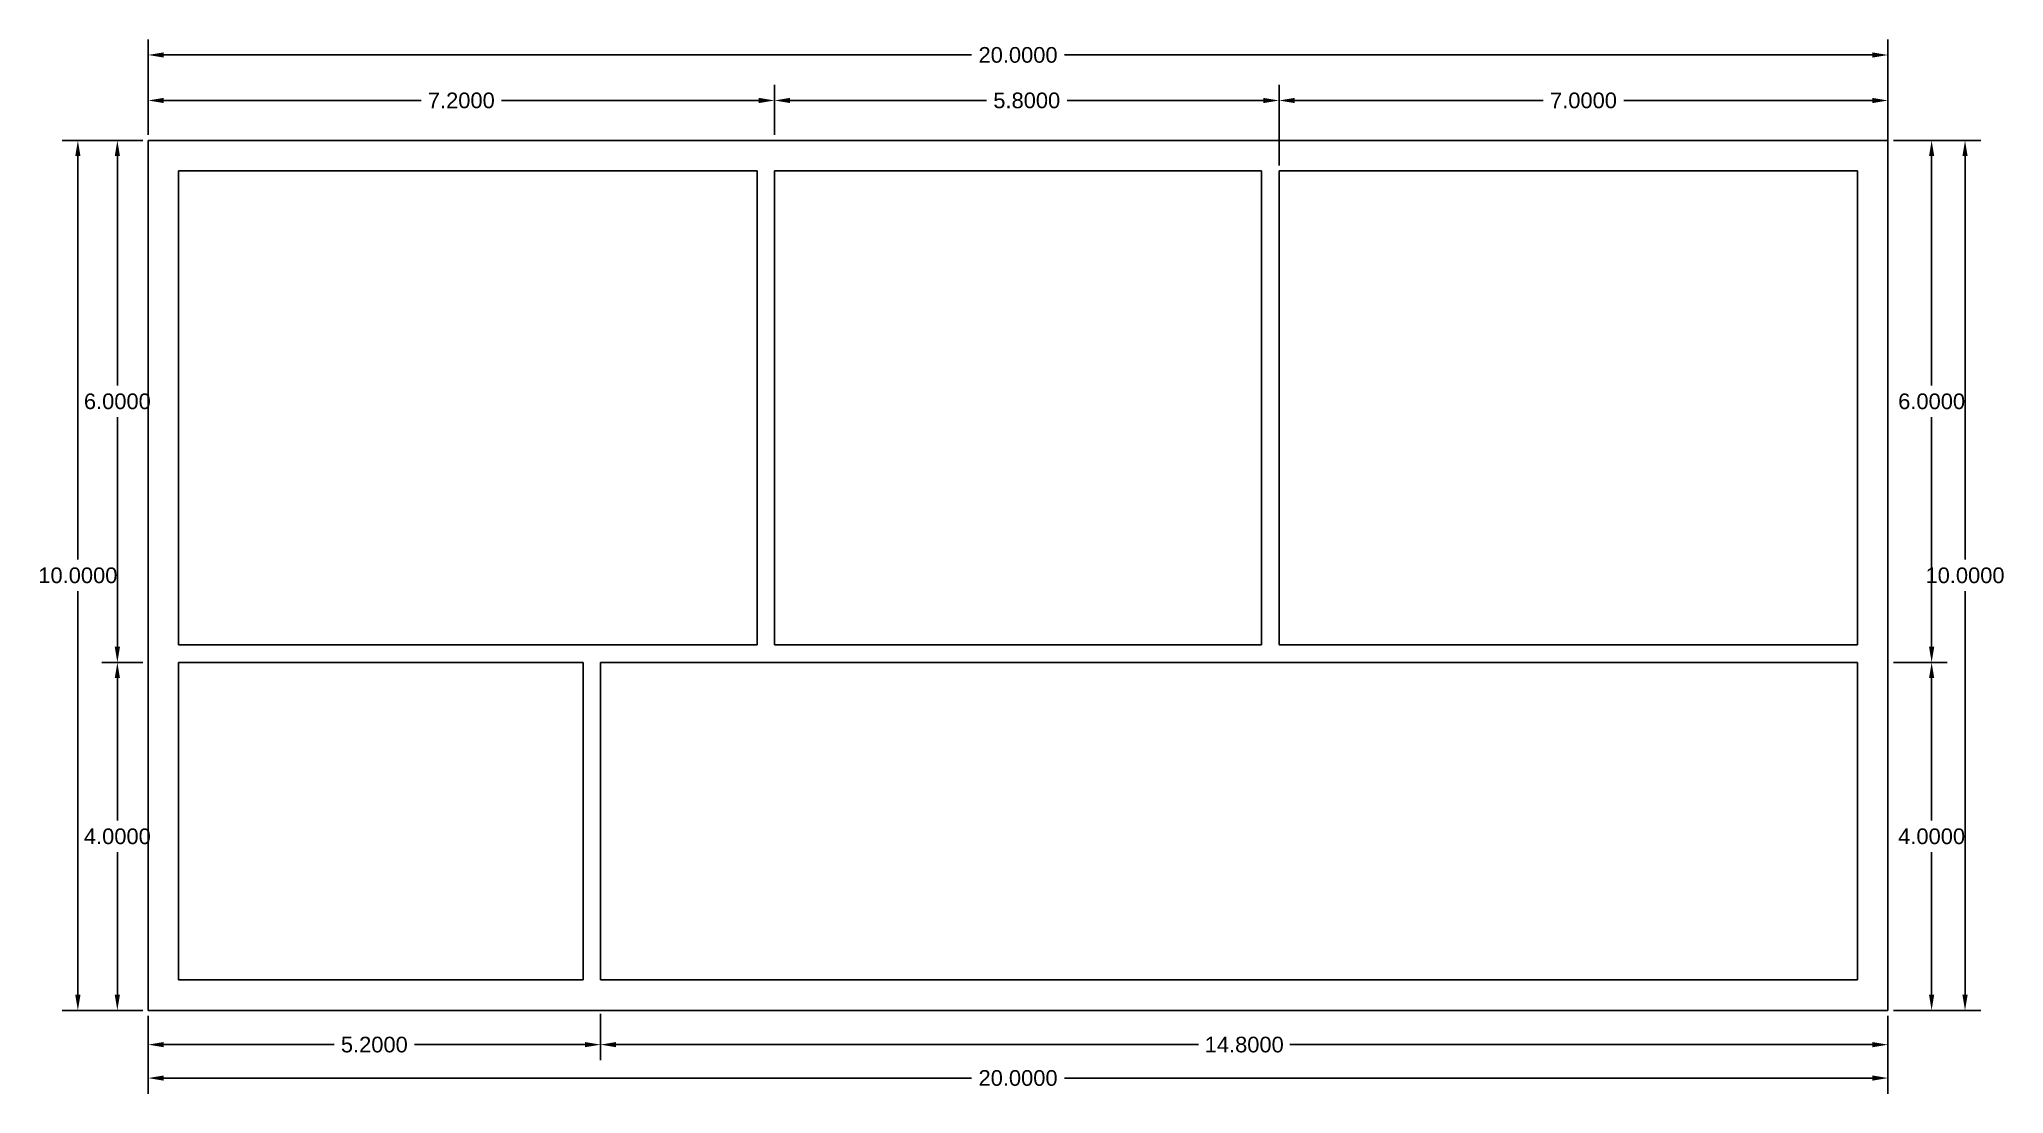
# Model space of a CAD drawing. Header units: millimetres. Extents: x 6.3 to 28.8, y 1.6 to 13.7.
import ezdxf

# ---------------------------------------------------------------- set-up
doc = ezdxf.new("R2010")
doc.units = ezdxf.units.MM
doc.header["$MEASUREMENT"] = 0
doc.layers.add('cote', color=140, linetype='Continuous')
doc.layers.add('pereti', color=7, linetype='Continuous', true_color=0xfaf73d)
doc.styles.get("Standard").update_dxf_attribs({"font": 'arial.ttf'})
doc.dimstyles.get("Standard").update_dxf_attribs({"dimtxt": 0.18, "dimasz": 0.18, "dimexe": 0.18, "dimexo": 0.0625, "dimgap": 0.09, "dimtad": 0, "dimtih": 1, "dimtoh": 1, "dimdec": 4, "dimzin": 0, "dimdsep": 46, "dimtxsty": 'Standard', "dimcen": 0.09, "dimadec": 0, "dimazin": 0, "dimtfac": 1, "dimtdec": 4, "dimtofl": 0, "dimtmove": 0, "dimatfit": 3, "dimfxl": 1, "dimtolj": 1, "dimtzin": 0, "dimarcsym": 0})

# ---------------------------------------------------------------- blocks, each defined once
blk = doc.blocks.new('*D1')
at = {"layer": 'cote', "color": 0, "lineweight": -2, "transparency": 16777216}
for p, q in [((7.513, 12.596), (7.513, 13.695)), ((27.513, 12.596), (27.513, 13.695)), ((7.693, 13.515), (16.978, 13.515)), ((27.333, 13.515), (18.048, 13.515))]:
    blk.add_line(p, q, dxfattribs=at)
at = {"layer": 'cote', "color": 0, "transparency": 16777216}
for points in [[(7.693, 13.545), (7.693, 13.485), (7.513, 13.515)], [(27.333, 13.545), (27.333, 13.485), (27.513, 13.515)]]:
    blk.add_solid(points, dxfattribs=at)
at = {"layer": 'Defpoints', "color": 0, "transparency": 16777216}
for p in [(27.513, 13.515), (7.513, 12.533), (27.513, 12.533)]:
    blk.add_point(p, dxfattribs=at)
at = {"layer": 'cote', "color": 0, "transparency": 16777216, "insert": (17.513, 13.515), "char_height": 0.18, "attachment_point": 5}
blk.add_mtext('\\A1;20.0000', dxfattribs=at)
blk = doc.blocks.new('*D2')
at = {"layer": 'cote', "color": 0, "lineweight": -2, "transparency": 16777216}
for p, q in [((7.513, 12.596), (7.513, 13.172)), ((14.713, 12.596), (14.713, 13.172)), ((7.693, 12.992), (10.65, 12.992)), ((14.533, 12.992), (11.576, 12.992))]:
    blk.add_line(p, q, dxfattribs=at)
at = {"layer": 'cote', "color": 0, "transparency": 16777216}
for points in [[(7.693, 13.022), (7.693, 12.962), (7.513, 12.992)], [(14.533, 13.022), (14.533, 12.962), (14.713, 12.992)]]:
    blk.add_solid(points, dxfattribs=at)
at = {"layer": 'Defpoints', "color": 0, "transparency": 16777216}
for p in [(14.713, 12.992), (7.513, 12.533), (14.713, 12.533)]:
    blk.add_point(p, dxfattribs=at)
at = {"layer": 'cote', "color": 0, "transparency": 16777216, "insert": (11.113, 12.992), "char_height": 0.18, "attachment_point": 5}
blk.add_mtext('\\A1;7.2000', dxfattribs=at)
blk = doc.blocks.new('*D3')
at = {"layer": 'cote', "color": 0, "lineweight": -2, "transparency": 16777216}
for p, q in [((14.713, 13.055), (14.713, 13.172)), ((20.513, 13.055), (20.513, 13.172)), ((14.893, 12.992), (17.15, 12.992)), ((20.333, 12.992), (18.076, 12.992))]:
    blk.add_line(p, q, dxfattribs=at)
at = {"layer": 'cote', "color": 0, "transparency": 16777216}
for points in [[(14.893, 13.022), (14.893, 12.962), (14.713, 12.992)], [(20.333, 13.022), (20.333, 12.962), (20.513, 12.992)]]:
    blk.add_solid(points, dxfattribs=at)
at = {"layer": 'Defpoints', "color": 0, "transparency": 16777216}
for p in [(14.713, 12.992), (20.513, 12.992), (20.513, 12.992)]:
    blk.add_point(p, dxfattribs=at)
at = {"layer": 'cote', "color": 0, "transparency": 16777216, "insert": (17.613, 12.992), "char_height": 0.18, "attachment_point": 5}
blk.add_mtext('\\A1;5.8000', dxfattribs=at)
blk = doc.blocks.new('*D4')
at = {"layer": 'cote', "color": 0, "lineweight": -2, "transparency": 16777216}
for p, q in [((20.513, 12.246), (20.513, 13.172)), ((27.513, 12.246), (27.513, 13.172)), ((20.693, 12.992), (23.55, 12.992)), ((27.333, 12.992), (24.476, 12.992))]:
    blk.add_line(p, q, dxfattribs=at)
at = {"layer": 'cote', "color": 0, "transparency": 16777216}
for points in [[(20.693, 13.022), (20.693, 12.962), (20.513, 12.992)], [(27.333, 13.022), (27.333, 12.962), (27.513, 12.992)]]:
    blk.add_solid(points, dxfattribs=at)
at = {"layer": 'Defpoints', "color": 0, "transparency": 16777216}
for p in [(27.513, 12.992), (20.513, 12.183), (27.513, 12.183)]:
    blk.add_point(p, dxfattribs=at)
at = {"layer": 'cote', "color": 0, "transparency": 16777216, "insert": (24.013, 12.992), "char_height": 0.18, "attachment_point": 5}
blk.add_mtext('\\A1;7.0000', dxfattribs=at)
blk = doc.blocks.new('*D5')
at = {"layer": 'cote', "color": 0, "lineweight": -2, "transparency": 16777216}
for p, q in [((7.451, 12.533), (6.525, 12.533)), ((6.705, 12.353), (6.705, 7.715)), ((6.705, 2.713), (6.705, 7.351)), ((7.451, 2.533), (6.525, 2.533))]:
    blk.add_line(p, q, dxfattribs=at)
at = {"layer": 'cote', "color": 0, "transparency": 16777216}
for points in [[(6.675, 12.353), (6.735, 12.353), (6.705, 12.533)], [(6.675, 2.713), (6.735, 2.713), (6.705, 2.533)]]:
    blk.add_solid(points, dxfattribs=at)
at = {"layer": 'Defpoints', "color": 0, "transparency": 16777216}
for p in [(6.705, 12.533), (7.513, 12.533), (7.513, 2.533)]:
    blk.add_point(p, dxfattribs=at)
at = {"layer": 'cote', "color": 0, "transparency": 16777216, "insert": (6.705, 7.533), "char_height": 0.18, "attachment_point": 5}
blk.add_mtext('\\A1;10.0000', dxfattribs=at)
blk = doc.blocks.new('*D6')
at = {"layer": 'cote', "color": 0, "lineweight": -2, "transparency": 16777216}
for p, q in [((7.451, 12.533), (6.979, 12.533)), ((7.159, 12.353), (7.159, 9.715)), ((7.159, 6.713), (7.159, 9.351)), ((7.451, 6.533), (6.979, 6.533))]:
    blk.add_line(p, q, dxfattribs=at)
at = {"layer": 'cote', "color": 0, "transparency": 16777216}
for points in [[(7.129, 12.353), (7.189, 12.353), (7.159, 12.533)], [(7.129, 6.713), (7.189, 6.713), (7.159, 6.533)]]:
    blk.add_solid(points, dxfattribs=at)
at = {"layer": 'Defpoints', "color": 0, "transparency": 16777216}
for p in [(7.513, 12.533), (7.159, 6.533), (7.513, 6.533)]:
    blk.add_point(p, dxfattribs=at)
at = {"layer": 'cote', "color": 0, "transparency": 16777216, "insert": (7.159, 9.533), "char_height": 0.18, "attachment_point": 5}
blk.add_mtext('\\A1;6.0000', dxfattribs=at)
blk = doc.blocks.new('*D7')
at = {"layer": 'cote', "color": 0, "lineweight": -2, "transparency": 16777216}
for p, q in [((7.451, 6.533), (6.979, 6.533)), ((7.159, 6.353), (7.159, 4.715)), ((7.159, 2.713), (7.159, 4.351)), ((7.451, 2.533), (6.979, 2.533))]:
    blk.add_line(p, q, dxfattribs=at)
at = {"layer": 'cote', "color": 0, "transparency": 16777216}
for points in [[(7.129, 6.353), (7.189, 6.353), (7.159, 6.533)], [(7.129, 2.713), (7.189, 2.713), (7.159, 2.533)]]:
    blk.add_solid(points, dxfattribs=at)
at = {"layer": 'Defpoints', "color": 0, "transparency": 16777216}
for p in [(7.513, 6.533), (7.159, 2.533), (7.513, 2.533)]:
    blk.add_point(p, dxfattribs=at)
at = {"layer": 'cote', "color": 0, "transparency": 16777216, "insert": (7.159, 4.533), "char_height": 0.18, "attachment_point": 5}
blk.add_mtext('\\A1;4.0000', dxfattribs=at)
blk = doc.blocks.new('*D8')
at = {"layer": 'cote', "color": 0, "lineweight": -2, "transparency": 16777216}
for p, q in [((7.513, 2.471), (7.513, 1.575)), ((27.513, 2.471), (27.513, 1.575)), ((7.693, 1.755), (16.978, 1.755)), ((27.333, 1.755), (18.048, 1.755))]:
    blk.add_line(p, q, dxfattribs=at)
at = {"layer": 'cote', "color": 0, "transparency": 16777216}
for points in [[(7.693, 1.785), (7.693, 1.725), (7.513, 1.755)], [(27.333, 1.785), (27.333, 1.725), (27.513, 1.755)]]:
    blk.add_solid(points, dxfattribs=at)
at = {"layer": 'Defpoints', "color": 0, "transparency": 16777216}
for p in [(7.513, 2.533), (27.513, 2.533), (27.513, 1.755)]:
    blk.add_point(p, dxfattribs=at)
at = {"layer": 'cote', "color": 0, "transparency": 16777216, "insert": (17.513, 1.755), "char_height": 0.18, "attachment_point": 5}
blk.add_mtext('\\A1;20.0000', dxfattribs=at)
blk = doc.blocks.new('*D9')
at = {"layer": 'cote', "color": 0, "lineweight": -2, "transparency": 16777216}
for p, q in [((7.513, 2.471), (7.513, 1.959)), ((12.713, 2.471), (12.713, 1.959)), ((7.693, 2.139), (9.65, 2.139)), ((12.533, 2.139), (10.576, 2.139))]:
    blk.add_line(p, q, dxfattribs=at)
at = {"layer": 'cote', "color": 0, "transparency": 16777216}
for points in [[(7.693, 2.169), (7.693, 2.109), (7.513, 2.139)], [(12.533, 2.169), (12.533, 2.109), (12.713, 2.139)]]:
    blk.add_solid(points, dxfattribs=at)
at = {"layer": 'Defpoints', "color": 0, "transparency": 16777216}
for p in [(7.513, 2.533), (12.713, 2.533), (12.713, 2.139)]:
    blk.add_point(p, dxfattribs=at)
at = {"layer": 'cote', "color": 0, "transparency": 16777216, "insert": (10.113, 2.139), "char_height": 0.18, "attachment_point": 5}
blk.add_mtext('\\A1;5.2000', dxfattribs=at)
blk = doc.blocks.new('*D10')
at = {"layer": 'cote', "color": 0, "lineweight": -2, "transparency": 16777216}
for p, q in [((12.713, 2.495), (12.713, 1.959)), ((27.513, 2.471), (27.513, 1.959)), ((12.893, 2.139), (19.588, 2.139)), ((27.333, 2.139), (20.638, 2.139))]:
    blk.add_line(p, q, dxfattribs=at)
at = {"layer": 'cote', "color": 0, "transparency": 16777216}
for points in [[(12.893, 2.169), (12.893, 2.109), (12.713, 2.139)], [(27.333, 2.169), (27.333, 2.109), (27.513, 2.139)]]:
    blk.add_solid(points, dxfattribs=at)
at = {"layer": 'Defpoints', "color": 0, "transparency": 16777216}
for p in [(12.713, 2.558), (27.513, 2.533), (27.513, 2.139)]:
    blk.add_point(p, dxfattribs=at)
at = {"layer": 'cote', "color": 0, "transparency": 16777216, "insert": (20.113, 2.139), "char_height": 0.18, "attachment_point": 5}
blk.add_mtext('\\A1;14.8000', dxfattribs=at)
blk = doc.blocks.new('*D13')
at = {"layer": 'cote', "color": 0, "lineweight": -2, "transparency": 16777216}
for p, q in [((27.576, 12.533), (28.579, 12.533)), ((28.399, 12.353), (28.399, 7.715)), ((28.399, 2.713), (28.399, 7.351)), ((27.576, 2.533), (28.579, 2.533))]:
    blk.add_line(p, q, dxfattribs=at)
at = {"layer": 'cote', "color": 0, "transparency": 16777216}
for points in [[(28.369, 12.353), (28.429, 12.353), (28.399, 12.533)], [(28.369, 2.713), (28.429, 2.713), (28.399, 2.533)]]:
    blk.add_solid(points, dxfattribs=at)
at = {"layer": 'Defpoints', "color": 0, "transparency": 16777216}
for p in [(27.513, 12.533), (28.399, 12.533), (27.513, 2.533)]:
    blk.add_point(p, dxfattribs=at)
at = {"layer": 'cote', "color": 0, "transparency": 16777216, "insert": (28.399, 7.533), "char_height": 0.18, "attachment_point": 5}
blk.add_mtext('\\A1;10.0000', dxfattribs=at)
blk = doc.blocks.new('*D14')
at = {"layer": 'cote', "color": 0, "lineweight": -2, "transparency": 16777216}
for p, q in [((27.576, 12.533), (28.195, 12.533)), ((28.015, 12.353), (28.015, 9.715)), ((28.015, 6.713), (28.015, 9.351)), ((27.576, 6.533), (28.195, 6.533))]:
    blk.add_line(p, q, dxfattribs=at)
at = {"layer": 'cote', "color": 0, "transparency": 16777216}
for points in [[(27.985, 12.353), (28.045, 12.353), (28.015, 12.533)], [(27.985, 6.713), (28.045, 6.713), (28.015, 6.533)]]:
    blk.add_solid(points, dxfattribs=at)
at = {"layer": 'Defpoints', "color": 0, "transparency": 16777216}
for p in [(27.513, 12.533), (27.513, 6.533), (28.015, 6.533)]:
    blk.add_point(p, dxfattribs=at)
at = {"layer": 'cote', "color": 0, "transparency": 16777216, "insert": (28.015, 9.533), "char_height": 0.18, "attachment_point": 5}
blk.add_mtext('\\A1;6.0000', dxfattribs=at)
blk = doc.blocks.new('*D15')
at = {"layer": 'cote', "color": 0, "lineweight": -2, "transparency": 16777216}
for p, q in [((27.576, 6.533), (28.195, 6.533)), ((28.015, 6.353), (28.015, 4.715)), ((28.015, 2.713), (28.015, 4.351)), ((27.576, 2.533), (28.195, 2.533))]:
    blk.add_line(p, q, dxfattribs=at)
at = {"layer": 'cote', "color": 0, "transparency": 16777216}
for points in [[(27.985, 6.353), (28.045, 6.353), (28.015, 6.533)], [(27.985, 2.713), (28.045, 2.713), (28.015, 2.533)]]:
    blk.add_solid(points, dxfattribs=at)
at = {"layer": 'Defpoints', "color": 0, "transparency": 16777216}
for p in [(27.513, 6.533), (28.015, 6.533), (27.513, 2.533)]:
    blk.add_point(p, dxfattribs=at)
at = {"layer": 'cote', "color": 0, "transparency": 16777216, "insert": (28.015, 4.533), "char_height": 0.18, "attachment_point": 5}
blk.add_mtext('\\A1;4.0000', dxfattribs=at)

msp = doc.modelspace()

# ---------------------------------------------------------------- linework, layer by layer
at = {"layer": 'pereti'}
for p, q in [((7.513, 12.53325), (7.513, 2.53325)), ((27.513, 12.53325), (7.513, 12.53325)), ((7.513, 12.53325), (7.513, 6.53325)), ((7.513, 12.53325), (7.513, 6.53325)), ((27.513, 2.53325), (27.513, 12.53325)), ((7.863, 12.18325), (7.863, 6.73325)), ((14.513, 12.18325), (7.863, 12.18325)), ((14.513, 6.73325), (14.513, 12.18325)), ((14.713, 6.73325), (14.713, 12.18325)), ((20.313, 12.18325), (14.713, 12.18325)), ((20.313, 6.73325), (20.313, 12.18325)), ((27.163, 12.18325), (20.513, 12.18325)), ((20.513, 6.73325), (20.513, 12.18325)), ((27.163, 6.73325), (27.163, 12.18325)), ((7.863, 6.73325), (12.513, 6.73325)), ((7.863, 6.73325), (14.513, 6.73325)), ((14.713, 6.73325), (20.313, 6.73325)), ((20.513, 6.73325), (27.163, 6.73325)), ((7.863, 6.53325), (12.513, 6.53325)), ((7.863, 6.53325), (12.513, 6.53325)), ((7.863, 6.53325), (7.863, 2.88325)), ((12.513, 6.53325), (12.513, 2.88325)), ((12.713, 6.53325), (12.713, 2.88325)), ((12.713, 6.53325), (14.513, 6.53325)), ((14.513, 6.53325), (20.513, 6.53325)), ((20.513, 6.53325), (27.163, 6.53325)), ((27.163, 2.88325), (27.163, 6.53325)), ((7.863, 2.88325), (12.513, 2.88325)), ((12.713, 2.88325), (27.163, 2.88325)), ((7.513, 2.53325), (27.513, 2.53325))]:
    msp.add_line(p, q, dxfattribs=at)

# ---------------------------------------------------------------- dimensions: what is measured, and where the dimension line sits
at = {"layer": 'cote'}
dim = msp.add_linear_dim(base=(27.513, 13.51549), p1=(7.513, 12.53325), p2=(27.513, 12.53325), dimstyle='Standard', dxfattribs=at)
dim.commit()
dim.dimension.update_dxf_attribs({"geometry": '*D1', "text_midpoint": (17.513, 13.51549), "dimtype": 160})
for base, p1, p2, picture, middle in [((14.713, 12.99203), (7.513, 12.53325), (14.713, 12.53325), '*D2', (11.113, 12.99203)), ((20.513, 12.99203), (14.713, 12.99203), (20.513, 12.99203), '*D3', (17.613, 12.99203)), ((27.513, 12.99203), (20.513, 12.18325), (27.513, 12.18325), '*D4', (24.013, 12.99203)), ((27.513, 1.75516), (7.513, 2.53325), (27.513, 2.53325), '*D8', (17.513, 1.75516)), ((12.713, 2.13903), (7.513, 2.53325), (12.713, 2.53325), '*D9', (10.113, 2.13903)), ((27.513, 2.13903), (12.713, 2.55779), (27.513, 2.53325), '*D10', (20.113, 2.13903))]:
    dim = msp.add_linear_dim(base=base, p1=p1, p2=p2, dimstyle='Standard', dxfattribs=at)
    dim.commit()
    dim.dimension.update_dxf_attribs({"geometry": picture, "text_midpoint": middle})
for base, p1, p2, picture, middle in [((6.70463, 12.53325), (7.513, 2.53325), (7.513, 12.53325), '*D5', (6.70463, 7.53325)), ((7.15878, 6.53325), (7.513, 12.53325), (7.513, 6.53325), '*D6', (7.15878, 9.53325)), ((28.39902, 12.53325), (27.513, 2.53325), (27.513, 12.53325), '*D13', (28.39902, 7.53325)), ((28.01474, 6.53325), (27.513, 12.53325), (27.513, 6.53325), '*D14', (28.01474, 9.53325)), ((7.15878, 2.53325), (7.513, 6.53325), (7.513, 2.53325), '*D7', (7.15878, 4.53325)), ((28.01474, 6.53325), (27.513, 2.53325), (27.513, 6.53325), '*D15', (28.01474, 4.53325))]:
    dim = msp.add_linear_dim(base=base, p1=p1, p2=p2, angle=90, dimstyle='Standard', dxfattribs=at)
    dim.commit()
    dim.dimension.update_dxf_attribs({"geometry": picture, "text_midpoint": middle})

doc.saveas('drawing.dxf')
